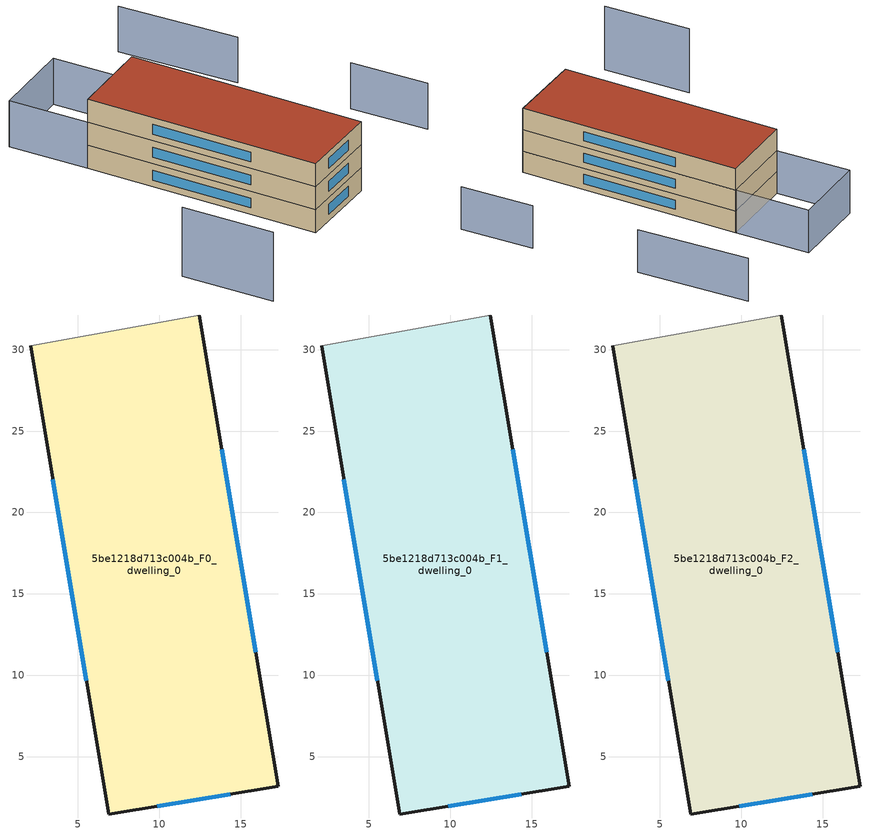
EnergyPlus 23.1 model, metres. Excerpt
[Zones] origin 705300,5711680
5be1218d713c004b_F0_dwelling_0
 floor ground (EU_floor_Construction): 12.45,32.13 17.32,3.18 6.89,1.47 2.1,30.23 z0
 wall outside (EU_wall_Construction): 2.1,30.23 6.89,1.47 17.32,3.18 12.45,32.13 z0:3
 wall adiabatic (EU_wall_Construction): 12.45,32.13 2.1,30.23 z0:3
 window (EU_Window_Construction): 15.93,11.43 13.84,23.88 / 9.87,1.96 14.35,2.69 / 3.46,22.04 5.53,9.67 z0.85:2.15
5be1218d713c004b_F1_dwelling_0
 floor to 5be1218d713c004b_F0_dwelling_0 (EU_floor_Construction): 12.45,32.13 17.32,3.18 6.89,1.47 2.1,30.23 z3
 wall outside (EU_wall_Construction): 2.1,30.23 6.89,1.47 17.32,3.18 12.45,32.13 z3:6
 wall adiabatic (EU_wall_Construction): 12.45,32.13 2.1,30.23 z3:6
 window (EU_Window_Construction): 15.93,11.43 13.84,23.88 / 9.87,1.96 14.35,2.69 / 3.46,22.04 5.53,9.67 z3.85:5.15
5be1218d713c004b_F2_dwelling_0
 floor to 5be1218d713c004b_F1_dwelling_0 (EU_floor_Construction): 12.45,32.13 17.32,3.18 6.89,1.47 2.1,30.23 z6
 wall outside (EU_wall_Construction): 2.1,30.23 6.89,1.47 17.32,3.18 12.45,32.13 z6:9
 wall adiabatic (EU_wall_Construction): 12.45,32.13 2.1,30.23 z6:9
 window (EU_Window_Construction): 15.93,11.43 13.84,23.88 / 9.87,1.96 14.35,2.69 / 3.46,22.04 5.53,9.67 z6.85:8.15
 roof outside (EU_roof_Construction): 17.32,3.18 12.45,32.13 2.1,30.23 6.89,1.47 z9
shading: 32.41,5.63 30.52,15.19 / 27.07,28.6 24.07,43.26 / 0.3,40.04 10.65,41.94 / 10.65,41.94 12.45,32.13 / 12.45,32.13 2.1,30.23 / 2.1,30.23 0.3,40.04 z0:6; -9.81,7.31 -7.67,-4.02 z0:9
[Building]
EU S2 Campaign: North Axis=0; Terrain=City; Solar Distribution=FullExterior
[Site:Location]
London: Latitude=51.5; Longitude=-0.5; Time Zone=0; Elevation=25
[SizingPeriod:WeatherFileDays]
AnnualSizingPeriod: Begin Month=1; Begin Day of Month=1; End Month=12; End Day of Month=31; Day of Week for Start Day=Monday; Use Weather File Daylight Saving Period=No; Use Weather File Rain and Snow Indicators=No
[MATERIAL]
EU_InternalMass_Material: Roughness=MediumRough; Thickness=0.1; Conductivity=1; Density=1800; Specific Heat=900; Thermal Absorptance=0.9; Solar Absorptance=0.7; Visible Absorptance=0.7
[MATERIAL:NOMASS] Roughness=MediumRough; Thermal Absorptance=0.9; Solar Absorptance=0.7; Visible Absorptance=0.7
Name | Thermal Resistance
EU_wall_NoMass | 0.71061
EU_roof_NoMass | 2.41608
EU_floor_NoMass | 1.75078
[WINDOWMATERIAL:SIMPLEGLAZINGSYSTEM]
EU_Window_SimpleGlazing: UFactor=2.64892; Solar Heat Gain Coefficient=0.76; Visible Transmittance=0.76
[CONSTRUCTION]
EU_wall_Construction: EU_wall_NoMass
EU_roof_Construction: EU_roof_NoMass
EU_floor_Construction: EU_floor_NoMass
EU_Window_Construction: EU_Window_SimpleGlazing
EU_InternalMass_Construction: EU_InternalMass_Material
[ZONE] Type=1; Multiplier=1; Ceiling Height=autocalculate; Floor Area=autocalculate; Part of Total Floor Area=Yes
Name | Volume
5be1218d713c004b_F0_dwelling_0 | 925.702
5be1218d713c004b_F1_dwelling_0; 5be1218d713c004b_F2_dwelling_0 | 925.701
[INTERNALMASS] Construction=EU_InternalMass_Construction; Surface Area=308.567
Name | Zone or ZoneList
5be1218d713c004b_F0_dwelling_0_EU_InternalMass | 5be1218d713c004b_F0_dwelling_0
5be1218d713c004b_F1_dwelling_0_EU_InternalMass | 5be1218d713c004b_F1_dwelling_0
5be1218d713c004b_F2_dwelling_0_EU_InternalMass | 5be1218d713c004b_F2_dwelling_0
[OTHEREQUIPMENT] Fuel Type=Electricity; Design Level Calculation Method=Watts/Area; Power per Zone Floor Area=1; Fraction Latent=0; Fraction Radiant=0; Fraction Lost=0; Carbon Dioxide Generation Rate=0; EndUse Subcategory=EU_Step8_InternalGains
Name | Zone or ZoneList or Space or SpaceList | Schedule
EU_Step8_InternalGain_5be1218d713c004b_F0_dwelling_0_f000 | 5be1218d713c004b_F0_dwelling_0 | EU_Step8_GainSchedule_5be1218d713c004b_F0_dwelling_0_f000
EU_Step8_InternalGain_5be1218d713c004b_F1_dwelling_0_f000 | 5be1218d713c004b_F1_dwelling_0 | EU_Step8_GainSchedule_5be1218d713c004b_F1_dwelling_0_f000
EU_Step8_InternalGain_5be1218d713c004b_F2_dwelling_0_f000 | 5be1218d713c004b_F2_dwelling_0 | EU_Step8_GainSchedule_5be1218d713c004b_F2_dwelling_0_f000
[ZONEVENTILATION:DESIGNFLOWRATE] Schedule=EU_AlwaysOn; Design Flow Rate Calculation Method=AirChanges/Hour; Air Changes per Hour=0.496673; Ventilation Type=Natural; Fan Pressure Rise=0; Fan Total Efficiency=1; Constant Term Coefficient=1; Temperature Term Coefficient=0; Velocity Term Coefficient=0; Velocity Squared Term Coefficient=0; Minimum Indoor Temperature=-100; Maximum Indoor Temperature=100; Delta Temperature=-100; Minimum Outdoor Temperature=-100; Maximum Outdoor Temperature=100; Maximum Wind Speed=40
Name | Zone or ZoneList or Space or SpaceList
EU_ConstantAir_5be1218d713c004b_F0_dwelling_0 | 5be1218d713c004b_F0_dwelling_0
EU_ConstantAir_5be1218d713c004b_F1_dwelling_0 | 5be1218d713c004b_F1_dwelling_0
EU_ConstantAir_5be1218d713c004b_F2_dwelling_0 | 5be1218d713c004b_F2_dwelling_0
[HVACTEMPLATE:THERMOSTAT] Constant Heating Setpoint=20; Constant Cooling Setpoint=50
EU_HeatOnly_5be1218d713c004b_F0_dwelling_0; EU_HeatOnly_5be1218d713c004b_F1_dwelling_0; EU_HeatOnly_5be1218d713c004b_F2_dwelling_0
[HVACTEMPLATE:ZONE:IDEALLOADSAIRSYSTEM] System Availability Schedule=EU_AlwaysOn; Maximum Heating Supply Air Temperature=50; Minimum Cooling Supply Air Temperature=13; Maximum Heating Supply Air Humidity Ratio=0.0156; Minimum Cooling Supply Air Humidity Ratio=0.0077; Heating Limit=NoLimit; Cooling Limit=NoLimit; Heating Availability Schedule=EU_AlwaysOn; Cooling Availability Schedule=EU_CoolingOff; Dehumidification Control Type=ConstantSensibleHeatRatio; Cooling Sensible Heat Ratio=0.7; Dehumidification Setpoint=60; Humidification Control Type=None; Humidification Setpoint=30; Outdoor Air Method=None; Outdoor Air Flow Rate per Person=0.00944; Outdoor Air Flow Rate per Zone Floor Area=0; Outdoor Air Flow Rate per Zone=0; Demand Controlled Ventilation Type=None; Outdoor Air Economizer Type=NoEconomizer; Heat Recovery Type=None; Sensible Heat Recovery Effectiveness=0.7; Latent Heat Recovery Effectiveness=0.65
Name | Template Thermostat
5be1218d713c004b_F0_dwelling_0 | EU_HeatOnly_5be1218d713c004b_F0_dwelling_0
5be1218d713c004b_F1_dwelling_0 | EU_HeatOnly_5be1218d713c004b_F1_dwelling_0
5be1218d713c004b_F2_dwelling_0 | EU_HeatOnly_5be1218d713c004b_F2_dwelling_0
[SIZING:ZONE] Zone Cooling Design Supply Air Temperature Input Method=SupplyAirTemperature; Zone Cooling Design Supply Air Temperature=13; Zone Heating Design Supply Air Temperature Input Method=SupplyAirTemperature; Zone Heating Design Supply Air Temperature=50; Zone Cooling Design Supply Air Humidity Ratio=0.008; Zone Heating Design Supply Air Humidity Ratio=0.008; Cooling Design Air Flow Method=DesignDay; Cooling Design Air Flow Rate=0; Cooling Minimum Air Flow per Zone Floor Area=0.000762; Cooling Minimum Air Flow=0; Cooling Minimum Air Flow Fraction=0.2; Heating Design Air Flow Method=DesignDay; Heating Design Air Flow Rate=0; Heating Maximum Air Flow per Zone Floor Area=0.002032; Heating Maximum Air Flow=0.141576; Heating Maximum Air Flow Fraction=0.3; Account for Dedicated Outdoor Air System=No; Dedicated Outdoor Air System Control Strategy=NeutralSupplyAir; Dedicated Outdoor Air Low Setpoint Temperature for Design=autosize; Dedicated Outdoor Air High Setpoint Temperature for Design=autosize; Zone Load Sizing Method=Sensible Load Only No Latent Load; Zone Latent Cooling Design Supply Air Humidity Ratio Input Method=HumidityRatioDifference; Zone Cooling Design Supply Air Humidity Ratio Difference=0.005; Zone Latent Heating Design Supply Air Humidity Ratio Input Method=HumidityRatioDifference; Zone Humidification Design Supply Air Humidity Ratio Difference=0.005
5be1218d713c004b_F0_dwelling_0; 5be1218d713c004b_F1_dwelling_0; 5be1218d713c004b_F2_dwelling_0
[SCHEDULE:CONSTANT]
Name | Hourly Value
EU_AlwaysOn | 1
EU_CoolingOff | 0
[SCHEDULE:FILE] Column Number=1; Rows to Skip at Top=0; Number of Hours of Data=8760; Column Separator=Comma; Interpolate to Timestep=No; Minutes per Item=60; Adjust Schedule for Daylight Savings=Yes
Name | File
EU_Step8_GainSchedule_5be1218d713c004b_F0_dwelling_0_f000 | ../../schedules/5be1218d713c004b/5be1218d713c004b_F0_dwelling_0_f000_gain.csv
EU_Step8_GainSchedule_5be1218d713c004b_F1_dwelling_0_f000 | ../../schedules/5be1218d713c004b/5be1218d713c004b_F1_dwelling_0_f000_gain.csv
EU_Step8_GainSchedule_5be1218d713c004b_F2_dwelling_0_f000 | ../../schedules/5be1218d713c004b/5be1218d713c004b_F2_dwelling_0_f000_gain.csv
